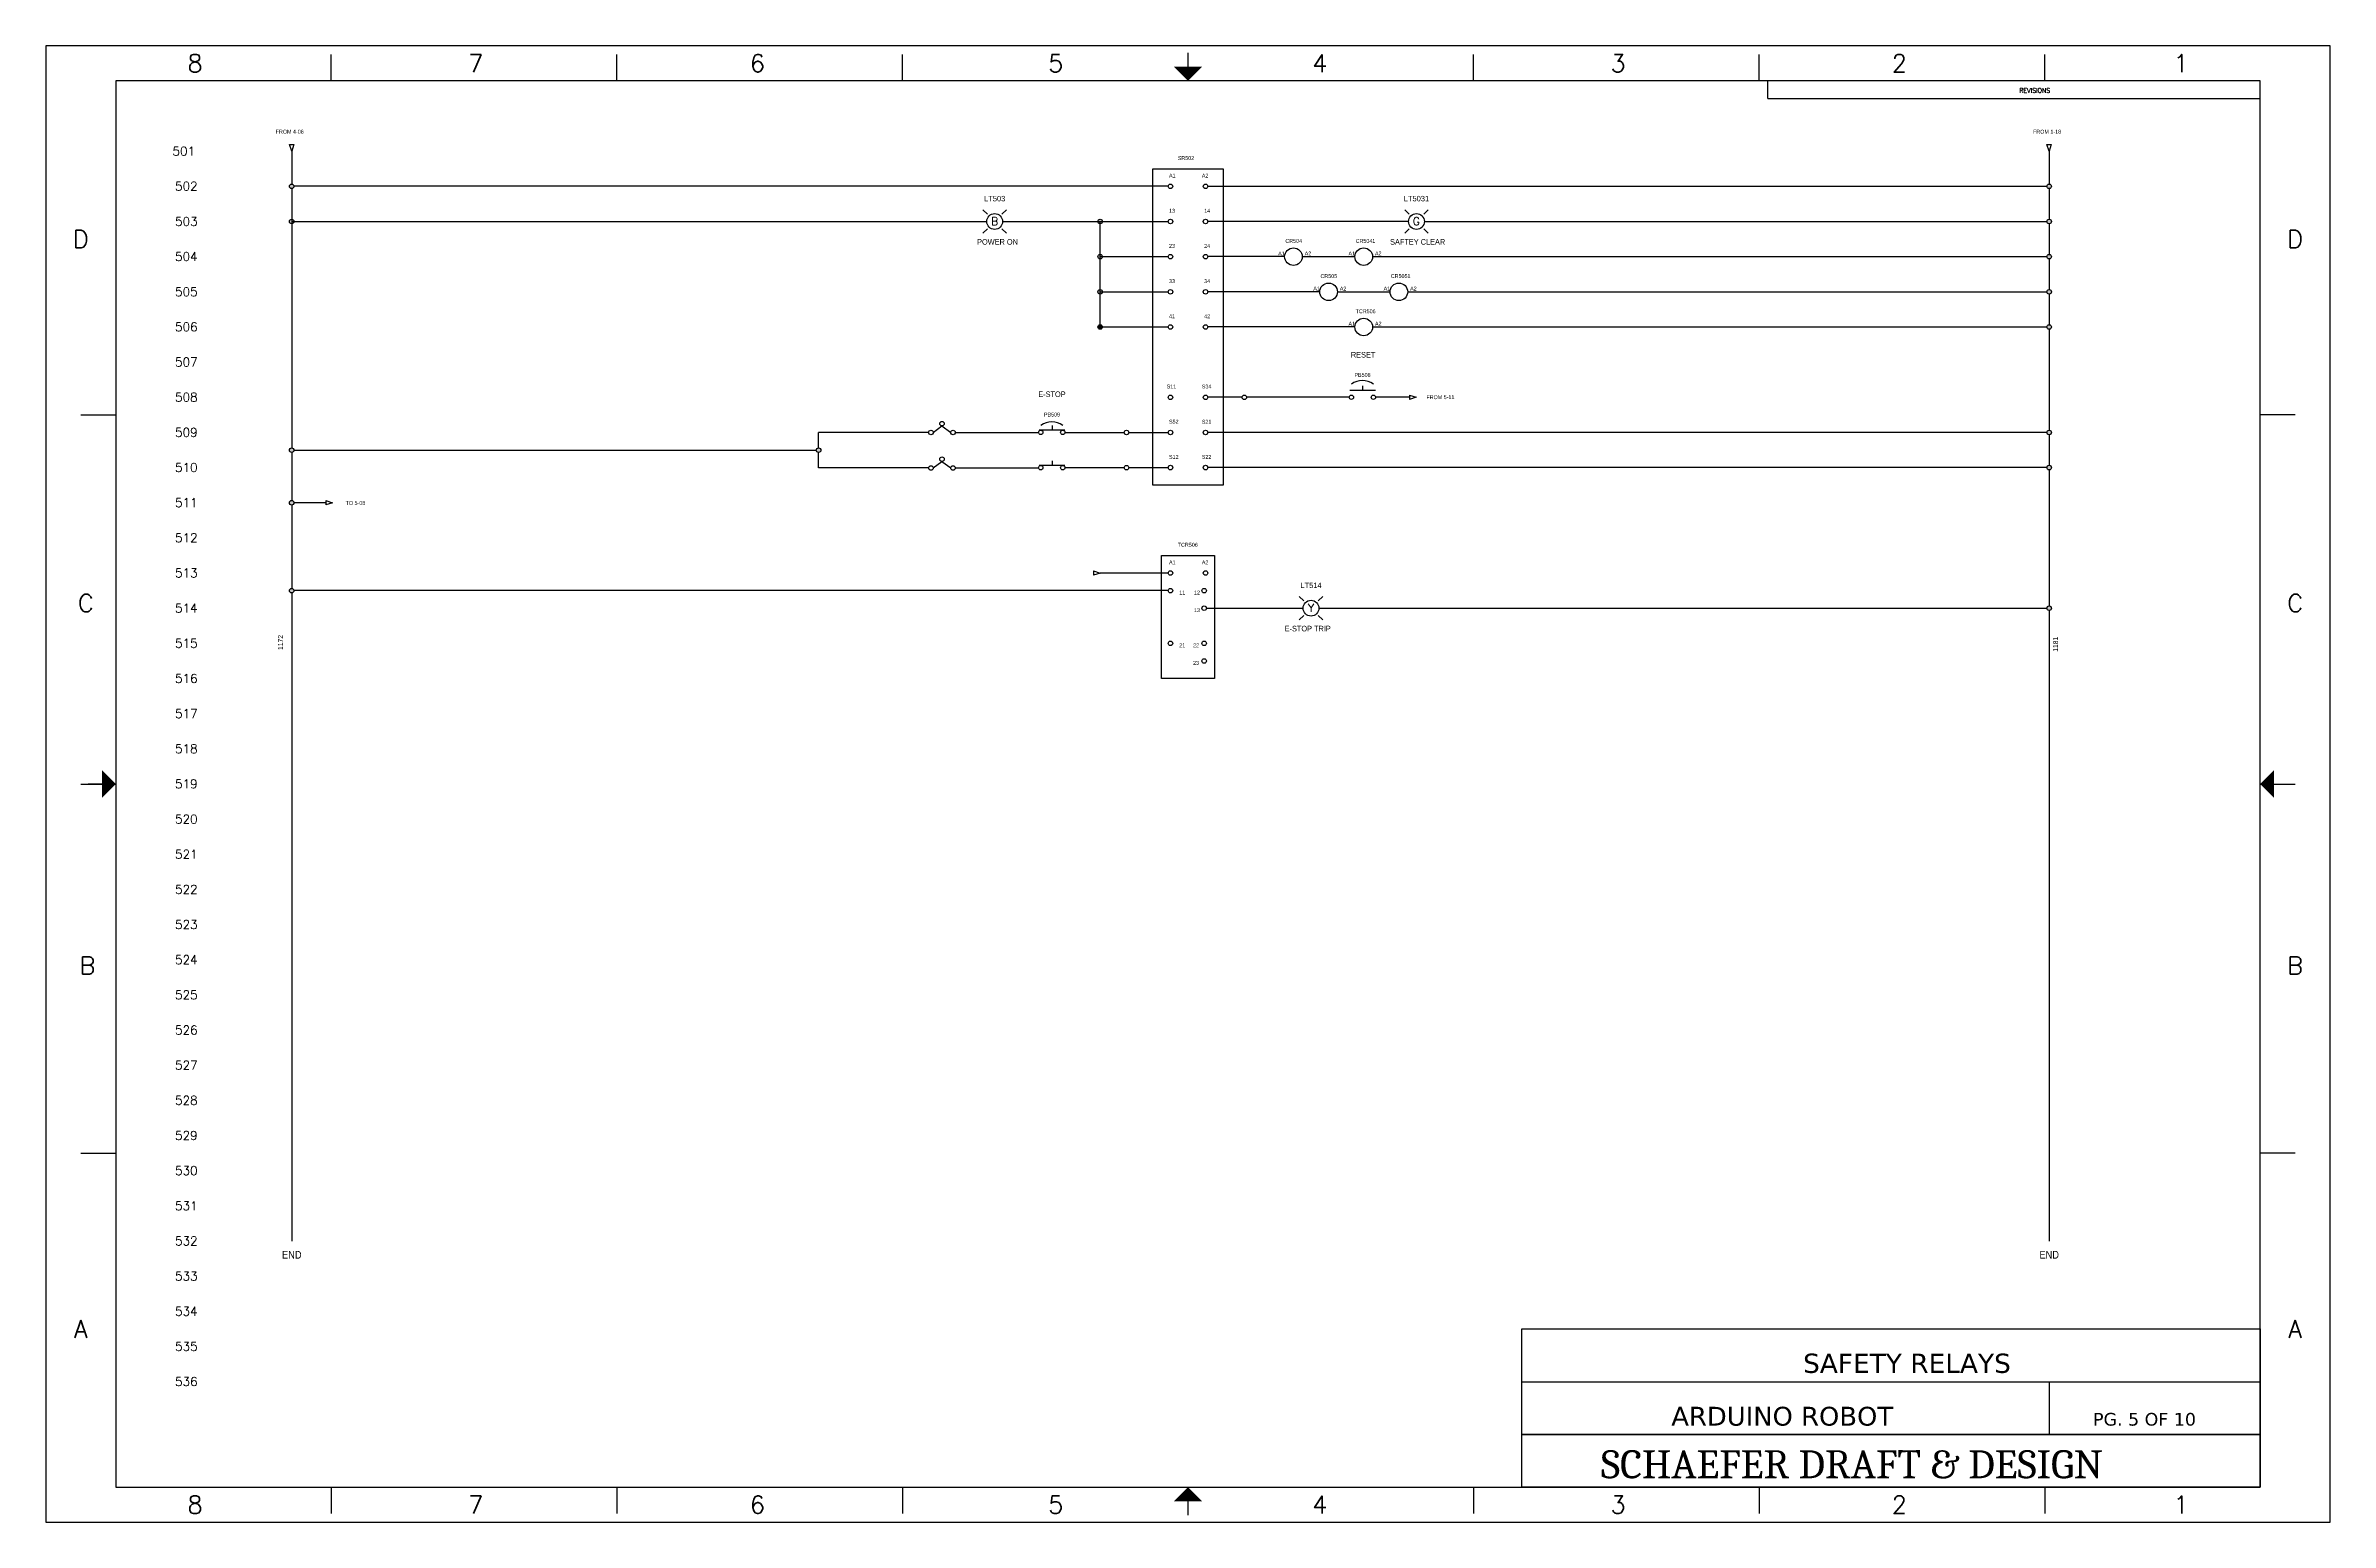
# Model space of a CAD drawing. Header units: inches. Extents: x 1.5 to 34, y 1.5 to 22.5.
import ezdxf
from ezdxf.enums import TextEntityAlignment as Align

# ---------------------------------------------------------------- set-up
doc = ezdxf.new("R2010")
doc.units = ezdxf.units.IN
doc.header["$MEASUREMENT"] = 0
for name, color, linetype in [('PSYMS', 7, 'Continuous'), ('SYMS', 7, 'Continuous'), ('Title Block', 7, 'Continuous')]:
    doc.layers.add(name, color=color, linetype=linetype)
doc.styles.add('AW_TAG', font='txt', dxfattribs={"width": 0.9, "height": 0.109375})
doc.styles.add('Roman', font='romans')
doc.styles.get("Standard").update_dxf_attribs({"font": 'cambriab.ttf'})
doc.styles.add('Textstil62', font='verdana.ttf')
doc.styles.add('WD', font='romans.shx')

# ---------------------------------------------------------------- blocks, each defined once
blk = doc.blocks.new('ANSI_border_D')
blk.add_line((24.5, 20.25), (31.5, 20.25))
at = {"layer": 'Title Block'}
for p, q in [((0, 21), (0, 0)), ((32.5, 21), (0, 21)), ((4.062, 20.5), (4.062, 20.875)), ((8.125, 20.5), (8.125, 20.875)), ((12.187, 20.5), (12.187, 20.875)), ((16.25, 20.5), (16.25, 20.875)), ((20.312, 20.5), (20.312, 20.875)), ((24.375, 20.5), (24.375, 20.875)), ((28.437, 20.5), (28.437, 20.875)), ((32.5, 0), (32.5, 21)), ((32.5, 20.5), (32.5, 20.875)), ((1, 20.5), (1, 0.5)), ((31.5, 20.5), (1, 20.5)), ((24.5, 20.25), (24.5, 20.5)), ((31.5, 0.5), (31.5, 20.5)), ((0.5, 15.75), (1, 15.75)), ((32, 15.75), (31.5, 15.75)), ((0.5, 10.5), (1, 10.5)), ((31.5, 10.5), (32, 10.5)), ((0.5, 5.25), (1, 5.25)), ((32, 5.25), (31.5, 5.25)), ((1, 0.5), (31.5, 0.5)), ((4.062, 0.5), (4.062, 0.125)), ((8.125, 0.5), (8.125, 0.125)), ((12.187, 0.5), (12.187, 0.125)), ((16.25, 0.125), (16.25, 0.5)), ((20.312, 0.5), (20.312, 0.125)), ((24.375, 0.5), (24.375, 0.125)), ((28.437, 0.5), (28.437, 0.125)), ((32.5, 0.125), (32.5, 0.5)), ((0, 0), (32.5, 0))]:
    blk.add_line(p, q, dxfattribs=at)
at = {"layer": 'Title Block', "const_width": 0.02}
for points in [[(16.25, 20.9), (16.25, 20.7)], [(0.6, 10.5), (0.6, 10.5)], [(0.6, 10.5), (0.8, 10.5)], [(31.9, 10.5), (31.9, 10.5)], [(16.25, 0.1), (16.25, 0.3)]]:
    blk.add_lwpolyline(points, dxfattribs=at)
at = {"layer": 'Title Block'}
for points in [[(16.05, 20.7), (16.45, 20.7), (16.25, 20.5)], [(0.8, 10.3), (0.8, 10.7), (1, 10.5)], [(31.7, 10.3), (31.7, 10.7), (31.5, 10.5)], [(16.05, 0.3), (16.45, 0.3), (16.25, 0.5)]]:
    blk.add_solid(points, dxfattribs=at)
at = {"layer": 'Title Block', "style": 'Roman'}
for s, p in [('8', (2.125, 20.75)), ('7', (6.119, 20.75)), ('6', (10.125, 20.75)), ('5', (14.369, 20.75)), ('4', (18.125, 20.75)), ('3', (22.369, 20.75)), ('2', (26.369, 20.75)), ('1', (30.375, 20.75)), ('D', (0.5, 18.25)), ('D', (32, 18.25)), ('C', (0.571, 13.073)), ('C', (32, 13.073)), ('B', (0.595, 7.919)), ('B', (32, 7.919)), ('A', (0.5, 2.75)), ('A', (32, 2.75)), ('8', (2.125, 0.25)), ('7', (6.119, 0.25)), ('6', (10.125, 0.25)), ('5', (14.369, 0.25)), ('4', (18.125, 0.25)), ('3', (22.369, 0.25)), ('2', (26.369, 0.25)), ('1', (30.375, 0.25))]:
    blk.add_text(s, height=0.25, dxfattribs=at).set_placement(p, align=Align.MIDDLE_CENTER)
blk.add_text('REVISIONS', height=0.065, dxfattribs=at).set_placement((28.075, 20.332))
blk = doc.blocks.new('WD_MLRH')
at = {"style": 'WD'}
blk.add_attdef('RUNGFIRST', text='', height=0.125, dxfattribs=at).set_placement((-0.25, 0), align=Align.MIDDLE_RIGHT)
at = {"style": 'WD', "flags": 1}
for tag, p in [('RUNGHORV', (-0.25, -0.127)), ('WIREMODE', (-0.25, -0.281)), ('RUNGDIST', (-0.25, -0.2)), ('RUNGCNT', (-0.25, -0.237)), ('RUNGINC', (-0.25, -0.163)), ('WIREFMT', (-0.25, -0.321)), ('WIRE-START', (-0.25, -0.356)), ('WIRE-GSUF', (-0.25, -0.396)), ('PH3SPACE', (-0.25, -0.437))]:
    blk.add_attdef(tag, text='', height=0.025, dxfattribs=at).set_placement(p, align=Align.RIGHT)
blk = doc.blocks.new('HA1X1')
for p, q in [((-0.09375, 0.03125), (0, 0)), ((0, 0), (-0.09375, -0.03125))]:
    blk.add_line(p, q)
at = {"style": 'WD', "flags": 1}
blk.add_attdef('X4TERM01', (0, 0), '', height=0.01, dxfattribs=at)
at = {"style": 'WD', "width": 0.9}
blk.add_attdef('DESC1', (0.1, 0.0406), '', height=0.125, dxfattribs=at)
blk.add_attdef('DESC2', text='', height=0.125, dxfattribs=at).set_placement((0.1, -0.025), align=Align.TOP_LEFT)
blk = doc.blocks.new('HPB2C')
for p, q in [((-0.115, 0.115), (-0.186, 0.186)), ((0.115, 0.115), (0.186, 0.186)), ((-0.115, -0.115), (-0.186, -0.186)), ((0.115, -0.115), (0.186, -0.186))]:
    blk.add_line(p, q)
blk.add_circle((0, 0), 0.125)
at = {"style": 'WD', "width": 0.7}
for tag, p in [('INST', (0, 0.528)), ('LOC', (0, 0.359)), ('XREF', (0, -0.344)), ('DESC1', (0, -0.5)), ('DESC2', (0, -0.656))]:
    blk.add_attdef(tag, text='', height=0.125, dxfattribs=at).set_placement(p, align=Align.CENTER)
at = {"style": 'WD'}
for tag, p in [('COLOR', (0, -0.058)), ('TAG2', (0, 0.202))]:
    blk.add_attdef(tag, text='', height=0.125, dxfattribs=at).set_placement(p, align=Align.CENTER)
at = {"style": 'WD', "flags": 1}
for tag, p in [('X4TERM01', (-0.125, 0)), ('X1TERM02', (0.125, 0))]:
    blk.add_attdef(tag, p, '', height=0.0125, dxfattribs=at)
at = {"style": 'WD', "flags": 9}
blk.add_attdef('FAMILY', text='', height=0.01, dxfattribs=at).set_placement((-0.005, 0.161), align=Align.CENTER)
at = {"style": 'WD'}
for tag, p in [('X2LINK', (0, 0.219)), ('X8LINK', (0, -0.219))]:
    blk.add_attdef(tag, p, '', height=0.01, dxfattribs=at)
at = {"linetype": 'Continuous', "style": 'WD', "flags": 8}
blk.add_attdef('TERM01', text='', height=0.125, dxfattribs=at).set_placement((-0.175, -0.031), align=Align.TOP_RIGHT)
blk.add_attdef('TERM02', text='', height=0.125, dxfattribs=at).set_placement((0.175, -0.031), align=Align.TOP_LEFT)

msp = doc.modelspace()

# ---------------------------------------------------------------- hatches: boundary and pattern name
at = {"layer": 'PSYMS', "true_color": 0xffffff}
h = msp.add_hatch(color=7, dxfattribs=at)
h.dxf.hatch_style = 1
edge = h.paths.add_edge_path()
edge.add_ellipse((30, 20.5), major_axis=(0, 0.0322), ratio=1, start_angle=180, end_angle=360)
edge.add_ellipse((30, 20.5), major_axis=(0, 0.0322), ratio=1, start_angle=0, end_angle=90)
edge.add_ellipse((30, 20.5), major_axis=(0, 0.0322), ratio=1, start_angle=90, end_angle=180)
edge = h.paths.add_edge_path()
edge.add_ellipse((5, 20.5), major_axis=(0, 0.0322), ratio=1, start_angle=270, end_angle=360)
edge.add_ellipse((5, 20.5), major_axis=(0, 0.0322), ratio=1, start_angle=0, end_angle=180)
edge.add_ellipse((5, 20.5), major_axis=(0, 0.0322), ratio=1, start_angle=180, end_angle=270)
at = {"layer": 'PSYMS'}
h = msp.add_hatch(color=7, dxfattribs=at)
h.dxf.hatch_style = 1
edge = h.paths.add_edge_path()
edge.add_ellipse((5, 20), major_axis=(0, 0.0322), ratio=1, start_angle=270, end_angle=360)
edge.add_line((5, 20.032), (5, 20))
edge.add_line((5, 20), (5.032, 20))
edge = h.paths.add_edge_path()
edge.add_ellipse((5, 20), major_axis=(0, 0.0322), ratio=1, start_angle=180, end_angle=270)
edge.add_line((5.032, 20), (5, 20))
edge.add_line((5, 20), (5, 19.968))
edge = h.paths.add_edge_path()
edge.add_line((5, 20), (5, 20.032))
edge.add_ellipse((5, 20), major_axis=(0, 0.0322), ratio=1, start_angle=0, end_angle=180)
edge.add_line((5, 19.968), (5, 20))
edge = h.paths.add_edge_path()
edge.add_ellipse((16.5, 20), major_axis=(0, 0.0322), ratio=1, start_angle=270, end_angle=450)
edge.add_line((16.468, 20), (16.532, 20))
edge = h.paths.add_edge_path()
edge.add_line((16.532, 20), (16.5, 20))
edge.add_line((16.5, 20), (16.5, 19.968))
edge.add_ellipse((16.5, 20), major_axis=(0, 0.0322), ratio=1, start_angle=180, end_angle=270)
edge = h.paths.add_edge_path()
edge.add_line((16.5, 20), (16.468, 20))
edge.add_ellipse((16.5, 20), major_axis=(0, 0.0322), ratio=1, start_angle=90, end_angle=180)
edge.add_line((16.5, 19.968), (16.5, 20))
edge = h.paths.add_edge_path(flags=0)
edge.add_ellipse((16.5, 18.5), major_axis=(0, 0.0322), ratio=1, start_angle=270, end_angle=360)
edge.add_line((16.5, 18.532), (16.5, 18.5))
edge.add_line((16.5, 18.5), (16.532, 18.5))
edge = h.paths.add_edge_path()
edge.add_ellipse((16.5, 19), major_axis=(0, 0.0322), ratio=1, start_angle=0, end_angle=180)
edge.add_line((16.5, 18.968), (16.5, 19.032))
edge = h.paths.add_edge_path()
edge.add_ellipse((16.5, 19), major_axis=(0, 0.0322), ratio=1, start_angle=270, end_angle=360)
edge.add_line((16.5, 19.032), (16.5, 19))
edge.add_line((16.5, 19), (16.532, 19))
edge = h.paths.add_edge_path()
edge.add_ellipse((16.5, 19), major_axis=(0, 0.0322), ratio=1, start_angle=180, end_angle=270)
edge.add_line((16.532, 19), (16.5, 19))
edge.add_line((16.5, 19), (16.5, 18.968))
edge = h.paths.add_edge_path()
edge.add_ellipse((16.5, 19.5), major_axis=(0, 0.0322), ratio=1, start_angle=0, end_angle=180)
edge.add_line((16.5, 19.468), (16.5, 19.532))
edge = h.paths.add_edge_path()
edge.add_ellipse((16.5, 19.5), major_axis=(0, 0.0322), ratio=1, start_angle=270, end_angle=360)
edge.add_line((16.5, 19.532), (16.5, 19.5))
edge.add_line((16.5, 19.5), (16.532, 19.5))
edge = h.paths.add_edge_path()
edge.add_ellipse((16.5, 19.5), major_axis=(0, 0.0322), ratio=1, start_angle=180, end_angle=270)
edge.add_line((16.532, 19.5), (16.5, 19.5))
edge.add_line((16.5, 19.5), (16.5, 19.468))
h = msp.add_hatch(color=7, dxfattribs=at)
h.dxf.hatch_style = 1
h.paths.add_polyline_path([(29.968, 14.5, 1), (30.032, 14.5, 1)])
h.paths.add_polyline_path([(30.032, 18.5, 1), (29.968, 18.5, 1)])
h.paths.add_polyline_path([(29.968, 19, 1), (30.032, 19, 1)])
h.paths.add_polyline_path([(30.032, 19.5, 1), (29.968, 19.5, 1)])
h.paths.add_polyline_path([(30.032, 20, 1), (29.968, 20, 1)])
h.paths.add_polyline_path([(5.032, 16, 1), (4.968, 16, 1)])
h.paths.add_polyline_path([(5.032, 14.75, 1), (4.968, 14.75, 1)])
h = msp.add_hatch(color=7, dxfattribs=at)
h.dxf.hatch_style = 1
edge = h.paths.add_edge_path()
edge.add_ellipse((16.5, 18.5), major_axis=(0, 0.0322), ratio=1, start_angle=270, end_angle=360)
edge.add_ellipse((16.5, 18.5), major_axis=(0, 0.0322), ratio=1, start_angle=0, end_angle=270)
h = msp.add_hatch(color=7, dxfattribs=at)
h.dxf.hatch_style = 1
h.paths.add_polyline_path([(30.032, 16.5, 1), (29.968, 16.5, 1)])
h.paths.add_polyline_path([(30.032, 17, 1), (29.968, 17, 1)])
h = msp.add_hatch(color=7, dxfattribs=at)
h.dxf.hatch_style = 1
h.paths.add_polyline_path([(12.527, 16.747, 1), (12.462, 16.747, 1)])
h.paths.add_polyline_path([(4.968, 16.747, 1), (5.032, 16.747, 1)])

# ---------------------------------------------------------------- linework, layer by layer
for p, q in [((20.415, 17.594), (20.051, 17.594)), ((20.233, 17.661), (20.233, 17.594)), ((15.998, 17.031), (15.633, 17.031)), ((15.816, 17.099), (15.816, 17.031)), ((15.816, 16.598), (15.816, 16.53)), ((15.998, 16.53), (15.633, 16.53))]:
    msp.add_line(p, q)
for centre, radius in [((17.5, 20.5), 0.0322), ((18, 20.5), 0.0322), ((17.5, 20), 0.0322), ((18, 20), 0.0322), ((30, 20), 0.0322), ((17.5, 19.5), 0.0322), ((18, 19.5), 0.0322), ((19.25, 19.5), 0.125), ((20.25, 19.5), 0.125), ((30, 19.5), 0.0322), ((17.5, 19), 0.0322), ((18, 19), 0.0322), ((19.75, 19), 0.125), ((20.75, 19), 0.125), ((30, 19), 0.0322), ((17.5, 18.5), 0.0322), ((18, 18.5), 0.0322), ((20.25, 18.5), 0.125), ((30, 18.5), 0.0322), ((17.5, 17.5), 0.0322), ((18, 17.5), 0.0322), ((18.551, 17.5), 0.0322), ((20.074, 17.5), 0.0312), ((20.387, 17.5), 0.0312), ((14.093, 17), 0.0322), ((14.25, 17.125), 0.0322), ((14.407, 17), 0.0322), ((15.656, 17), 0.0312), ((15.969, 17), 0.0312), ((16.875, 17), 0.0322), ((17.5, 17), 0.0322), ((18, 17), 0.0322), ((30, 17), 0.0322), ((5, 16.747), 0.0322), ((12.495, 16.747), 0.0322), ((14.25, 16.62), 0.0322), ((14.093, 16.495), 0.0322), ((14.407, 16.495), 0.0322), ((15.656, 16.499), 0.0312), ((15.969, 16.499), 0.0312), ((16.875, 16.499), 0.0322), ((17.5, 16.5), 0.0322), ((18, 16.5), 0.0322), ((30, 16.5), 0.0322), ((5, 16), 0.0322), ((17.5, 15), 0.0322), ((18, 15), 0.0322), ((5, 14.75), 0.0322), ((17.5, 14.75), 0.0322), ((17.98, 14.75), 0.0322), ((17.98, 14.5), 0.0322), ((30, 14.5), 0.0322), ((17.5, 14), 0.0322), ((17.98, 14), 0.0322), ((17.98, 13.75), 0.0322)]:
    msp.add_circle(centre, radius)
for centre, radius, start, end in [((20.231, 17.484), 0.255, 52.2444, 127.7556), ((15.813, 16.885), 0.266, 54.0751, 125.9249)]:
    msp.add_arc(centre, radius, start, end)
for p, q in [((4.969, 21.094), (5.031, 21.094)), ((5, 21), (5, 20.532)), ((29.969, 21.094), (30.031, 21.094)), ((30, 21), (30, 20.532)), ((17.468, 20.5), (5.032, 20.5)), ((18.032, 20.5), (29.968, 20.5)), ((5, 20.468), (5, 16.78)), ((30, 20.468), (30, 20.032)), ((5, 20), (14.888, 20)), ((15.112, 20), (17.468, 20)), ((16.5, 18.532), (16.5, 20)), ((20.888, 20), (18.032, 20)), ((21.112, 20), (29.968, 20)), ((30, 19.968), (30, 19.532)), ((16.5, 19.5), (17.468, 19.5)), ((19.125, 19.5), (18.032, 19.5)), ((19.375, 19.5), (20.125, 19.5)), ((20.375, 19.5), (29.968, 19.5)), ((30, 19.467), (30, 19.032)), ((16.5, 19), (17.468, 19)), ((19.625, 19), (18.032, 19)), ((19.875, 19), (20.625, 19)), ((20.875, 19), (29.968, 19)), ((30, 18.968), (30, 18.532)), ((16.532, 18.5), (17.468, 18.5)), ((20.125, 18.5), (18.032, 18.5)), ((20.375, 18.5), (29.968, 18.5)), ((30, 18.467), (30, 17.032)), ((18.519, 17.5), (18.032, 17.5)), ((20.043, 17.5), (18.583, 17.5)), ((20.902, 17.5), (20.418, 17.5)), ((20.902, 17.531), (20.902, 17.469)), ((14.061, 17), (12.495, 17)), ((12.495, 16.78), (12.495, 17)), ((14.125, 17), (14.25, 17.093)), ((14.25, 17.093), (14.375, 17)), ((14.439, 17), (15.625, 17)), ((16, 17), (16.843, 17)), ((16.907, 17), (17.468, 17)), ((29.968, 17), (18.032, 17)), ((30, 16.968), (30, 16.532)), ((5, 16.715), (5, 16.032)), ((5.032, 16.747), (12.462, 16.747)), ((12.495, 16.495), (12.495, 16.715)), ((14.125, 16.495), (14.25, 16.588)), ((14.25, 16.588), (14.375, 16.495)), ((14.061, 16.495), (12.495, 16.495)), ((14.439, 16.495), (15.625, 16.495)), ((16, 16.499), (16.843, 16.499)), ((16.907, 16.499), (17.468, 16.499)), ((29.968, 16.5), (18.032, 16.5)), ((30, 16.468), (30, 14.532)), ((5, 15.968), (5, 14.782)), ((5.487, 16), (5.032, 16)), ((5.487, 16.031), (5.487, 15.969)), ((16.406, 15.031), (16.406, 14.969)), ((17.468, 15), (16.5, 15)), ((5, 14.718), (5, 5.5)), ((17.468, 14.75), (5.032, 14.75)), ((18.012, 14.5), (19.388, 14.5)), ((19.612, 14.5), (29.968, 14.5)), ((30, 14.468), (30, 5.5)), ((22.5, 3.5), (33, 3.5)), ((30, 3.5), (30, 2.75))]:
    msp.add_line(p, q, dxfattribs=at)
for points in [[(17.25, 20.75), (18.25, 20.75), (18.25, 16.25), (17.25, 16.25)], [(17.375, 15.25), (18.125, 15.25), (18.125, 13.5), (17.375, 13.5)], [(33, 2.75), (22.5, 2.75), (22.5, 4.25), (33, 4.25)], [(22.5, 2.75), (33, 2.75), (33, 2), (22.5, 2)]]:
    msp.add_lwpolyline(points, close=True, dxfattribs=at)
for centre in [(5, 20.5), (30, 20.5), (5, 20), (16.5, 20), (16.5, 19.5), (16.5, 19), (16.5, 18.5)]:
    msp.add_ellipse(centre, major_axis=(0, 0.0322), ratio=1, dxfattribs=at)

# ---------------------------------------------------------------- block references
msp.add_blockref('ANSI_border_D', (1.5, 1.5))
msp.add_blockref('WD_MLRH', (3.875, 21)).add_auto_attribs({'RUNGFIRST': '501'})
at = {"lineweight": -3}
ref = msp.add_blockref('HPB2C', (15, 20), dxfattribs=dict(at, xscale=0.8970268544923866, yscale=0.8970268544923866, zscale=0.8970268544923866))
ref.add_attrib('TAG2', 'LT503', dxfattribs={"height": 0.0776, "style": 'AW_TAG', "width": 0.9}).set_placement((15, 20.364), align=Align.TOP_CENTER)
ref.add_attrib('COLOR', 'B', dxfattribs={"height": 0.112, "style": 'WD'}).set_placement((15, 19.948), align=Align.CENTER)
ref = msp.add_blockref('HPB2C', (21, 20), dxfattribs=dict(at, xscale=0.8970268544923866, yscale=0.8970268544923866, zscale=0.8970268544923866))
ref.add_attrib('TAG2', 'LT5031', dxfattribs={"height": 0.0776, "style": 'AW_TAG', "width": 0.9}).set_placement((21, 20.364), align=Align.TOP_CENTER)
ref.add_attrib('COLOR', 'G', dxfattribs={"height": 0.112, "style": 'WD'}).set_placement((21, 19.948), align=Align.CENTER)
ref = msp.add_blockref('HPB2C', (19.5, 14.5), dxfattribs=dict(at, xscale=0.8970268544923866, yscale=0.8970268544923866, zscale=0.8970268544923866))
ref.add_attrib('TAG2', 'LT514', dxfattribs={"height": 0.0776, "style": 'AW_TAG', "width": 0.9}).set_placement((19.5, 14.864), align=Align.TOP_CENTER)
ref.add_attrib('COLOR', 'Y', dxfattribs={"height": 0.112, "style": 'WD'}).set_placement((19.5, 14.448), align=Align.CENTER)
at = {"layer": 'SYMS', "rotation": 270}
for p in [(5, 21), (30, 21)]:
    msp.add_blockref('HA1X1', p, dxfattribs=at)
at = {"layer": 'SYMS'}
for p in [(20.996, 17.5), (5.58, 16), (16.5, 15)]:
    msp.add_blockref('HA1X1', p, dxfattribs=at)

# ---------------------------------------------------------------- texts
at = {"style": 'WD'}
for s, p in [('502', (3.661, 20.501)), ('503', (3.661, 20.001)), ('504', (3.661, 19.501)), ('505', (3.661, 19.001)), ('506', (3.661, 18.501)), ('507', (3.661, 18.001)), ('508', (3.661, 17.501)), ('509', (3.661, 17.001)), ('510', (3.661, 16.501)), ('511', (3.661, 16.001)), ('512', (3.661, 15.501)), ('513', (3.661, 15.001)), ('514', (3.661, 14.501)), ('515', (3.661, 14.001)), ('516', (3.661, 13.501)), ('517', (3.661, 13.001)), ('518', (3.661, 12.501)), ('519', (3.661, 12.001)), ('520', (3.661, 11.501)), ('521', (3.661, 11.001)), ('522', (3.661, 10.501)), ('523', (3.661, 10.001)), ('524', (3.661, 9.501)), ('525', (3.661, 9.001)), ('526', (3.661, 8.501)), ('527', (3.661, 8.001)), ('528', (3.661, 7.501)), ('529', (3.661, 7.001)), ('530', (3.661, 6.501)), ('531', (3.661, 6.001)), ('532', (3.661, 5.501)), ('533', (3.661, 5.001)), ('534', (3.661, 4.501)), ('535', (3.661, 4.001)), ('536', (3.661, 3.501))]:
    msp.add_text(s, height=0.125, dxfattribs=at).set_placement(p, align=Align.MIDDLE_RIGHT)
at = {"layer": 'PSYMS', "style": 'AW_TAG', "width": 0.9}
for p in [(4.862, 5.25), (29.862, 5.25)]:
    msp.add_text('END', height=0.1094, dxfattribs=at).set_placement(p)
at = {"layer": 'PSYMS', "style": 'Textstil62'}
for s, height, p in [('SAFETY RELAYS', 0.27341, (26.5, 3.625)), ('ARDUINO ROBOT', 0.26765, (24.625, 2.875)), ('PG. 5 OF 10', 0.18026, (30.625, 2.875))]:
    msp.add_text(s, height=height, dxfattribs=at).set_placement(p)
at = {"layer": 'PSYMS'}
msp.add_text('SCHAEFER DRAFT & DESIGN', height=0.39983, dxfattribs=at).set_placement((23.625, 2.125))
at = {"layer": 'PSYMS', "attachment_point": 1, "style": 'AW_TAG'}
for s, width, gutter_width, heights, insert, char_height in [('FROM 4-06', 0.43833, 2.539, [0.0635], (4.772, 21.305), 0.0555), ('FROM 1-18', 0.43833, 2.539, [0.0635], (29.772, 21.305), 0.0555), ('SR502', 0.31899, 2.539, [0], (17.605, 20.93), 0.0555), ('A1', 0.19042, 2.539, [0], (17.48, 20.68), 0.0555), ('A2', 0.19042, 2.539, [0], (17.947, 20.68), 0.0555), ('13', 0.19042, 2.539, [0], (17.48, 20.18), 0.0555), ('14', 0.19042, 2.539, [0], (17.98, 20.18), 0.0555), ('POWER ON', 0.97491, 3.652, [0.238], (14.75, 19.75), 0.0799), ('23', 0.19042, 2.539, [0], (17.48, 19.68), 0.0555), ('24', 0.19042, 2.539, [0], (17.98, 19.68), 0.0555), ('A1', 0.31899, 2.539, [0.0555], (19.033, 19.573), 0.0555), ('CR504', 0.31899, 2.539, [0.0555], (19.135, 19.751), 0.0555), ('A2', 0.31899, 2.539, [0.0555], (19.41, 19.573), 0.0555), ('A1', 0.31899, 2.539, [0.0555], (20.033, 19.573), 0.0555), ('CR5041', 0.31899, 2.539, [0.0555], (20.135, 19.751), 0.0555), ('A2', 0.31899, 2.539, [0.0555], (20.41, 19.573), 0.0555), ('SAFTEY CLEAR', 1.14063, 3.652, [0.0799], (20.625, 19.75), 0.07988), ('33', 0.19042, 2.539, [0], (17.48, 19.18), 0.0555), ('34', 0.19042, 2.539, [0], (17.98, 19.18), 0.0555), ('CR505', 0.31899, 2.539, [0.0555], (19.635, 19.251), 0.0555), ('CR5051', 0.31899, 2.539, [0.0555], (20.635, 19.251), 0.0555), ('A1', 0.31899, 2.539, [0.0555], (19.533, 19.074), 0.0555), ('A2', 0.31899, 2.539, [0.0555], (19.91, 19.074), 0.0555), ('A1', 0.31899, 2.539, [0.0555], (20.533, 19.074), 0.0555), ('A2', 0.31899, 2.539, [0.0555], (20.91, 19.074), 0.0555), ('41', 0.19042, 2.539, [0], (17.48, 18.68), 0.0555), ('42', 0.19042, 2.539, [0], (17.98, 18.68), 0.0555), ('A1', 0.31899, 2.539, [0.0555], (20.033, 18.574), 0.0555), ('TCR506', 0.31899, 2.539, [0.0555], (20.135, 18.751), 0.0555), ('A2', 0.31899, 2.539, [0.0555], (20.41, 18.574), 0.0555), ('RESET', 0.45878, 3.652, [0.0799], (20.067, 18.145), 0.0799), ('E-STOP', 0.45878, 3.652, [0.0799], (15.62, 17.583), 0.0799), ('S11', 0.19042, 2.539, [0], (17.447, 17.681), 0.0555), ('S34', 0.19042, 2.539, [0], (17.947, 17.681), 0.0555), ('PB508', 0.31899, 2.539, [0.0555], (20.118, 17.845), 0.0555), ('PB509', 0.31899, 2.539, [0.0555], (15.701, 17.282), 0.0555), ('FROM 5-11', 0.71356, 2.539, [0.0262], (21.142, 17.529), 0.0555), ('S52', 0.19042, 2.539, [0], (17.48, 17.18), 0.0555), ('S21', 0.19042, 2.539, [0], (17.947, 17.18), 0.0555), ('S12', 0.19042, 2.539, [0], (17.48, 16.68), 0.0555), ('S22', 0.19042, 2.539, [0], (17.947, 16.68), 0.0555), ('TO 5-08', 0.8211, 2.539, [0.119], (5.767, 16.024), 0.0555), ('TCR506', 0.19042, 2.539, [0], (17.605, 15.43), 0.0555), ('A1', 0.19042, 2.539, [0], (17.48, 15.18), 0.0555), ('A2', 0.19042, 2.539, [0], (17.947, 15.18), 0.0555), ('11', 0.19042, 2.539, [0], (17.625, 14.75), 0.0555), ('12', 0.19042, 2.539, [0], (17.835, 14.75), 0.0555), ('13', 0.19042, 2.539, [0], (17.835, 14.5), 0.0555), ('21', 0.19042, 2.539, [0], (17.625, 14), 0.0555), ('22', 0.19042, 2.539, [0], (17.823, 14), 0.0555), ('E-STOP TRIP', 0.84757, 3.652, [0.179], (19.125, 14.25), 0.07988), ('23', 0.19042, 2.539, [0], (17.823, 13.75), 0.0555)]:
    msp.add_mtext_dynamic_manual_height_columns(s, width=width, gutter_width=gutter_width, heights=heights, dxfattribs=dict(at, insert=insert, char_height=char_height))
at = {"layer": 'PSYMS', "char_height": 0.0694, "attachment_point": 1, "rotation": 90, "style": 'AW_TAG'}
for s, insert in [('1172', (4.805, 13.907)), ('1181', (30.056, 13.881))]:
    msp.add_mtext_dynamic_manual_height_columns(s, width=0.23802, gutter_width=3.174, heights=[0.0694], dxfattribs=dict(at, insert=insert))

doc.saveas('drawing.dxf')
